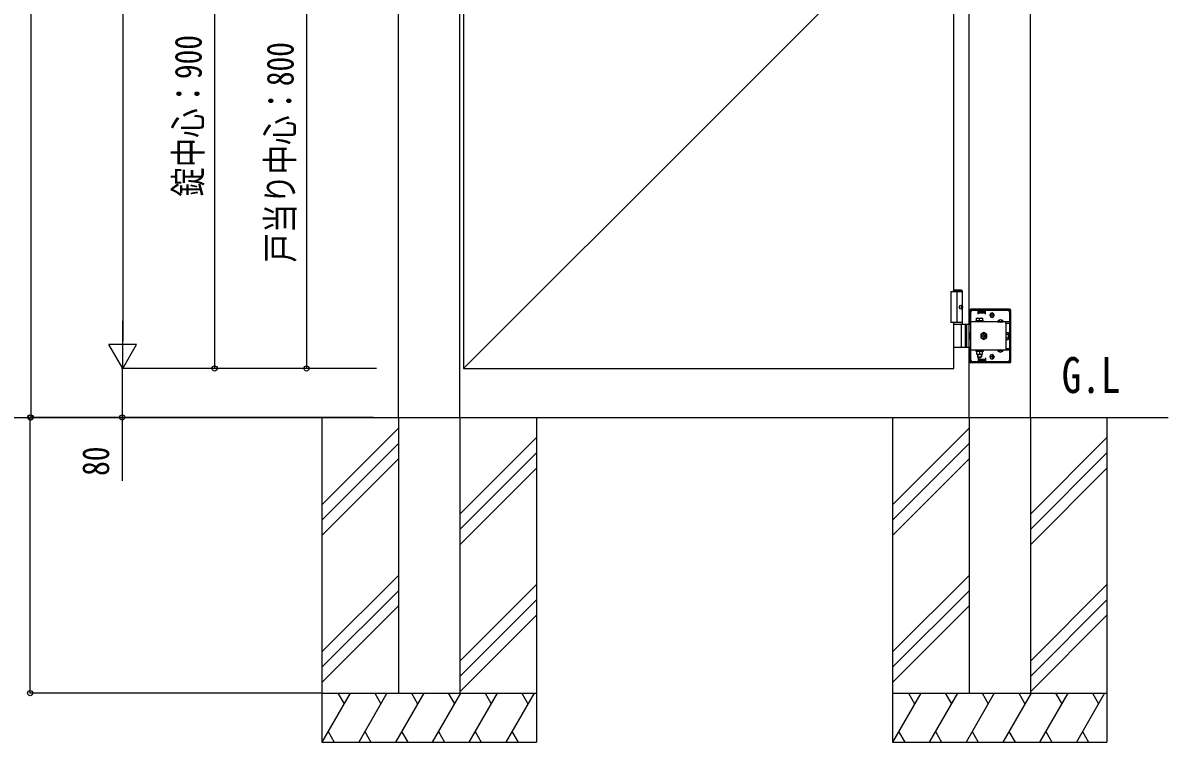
# Model space of a CAD drawing. Units: millimetres, scale not verified. Extents: x -4205 to 4205, y -2970 to 2970.
# Drawn here: x -2118 to -249, y -490 to 684 of the extents above; entities that cross this region are included whole.
import ezdxf
from ezdxf.enums import TextEntityAlignment as Align

# ---------------------------------------------------------------- set-up
doc = ezdxf.new("R2010")
doc.units = ezdxf.units.MM
doc.header["$LTSCALE"] = 12
for name, color, linetype in [('0-2_USER1', 3, 'Continuous'), ('0-4_YKK_A1', 4, 'Continuous'), ('0-5_YKK_D', 6, 'Continuous')]:
    doc.layers.add(name, color=color, linetype=linetype)
doc.styles.add('ＭＳ ゴシック', font='')
doc.styles.get('ＭＳ ゴシック').set_extended_font_data('MS Gothic')

msp = doc.modelspace()

# ---------------------------------------------------------------- linework, layer by layer
at = {"layer": '0-4_YKK_A1'}
for p, q in [((-1504.98, 40.06), (-1504.98, 1736.56)), ((-1404.98, 40.06), (-1404.98, 1736.56)), ((-573.98, 40.06), (-573.98, 1736.56)), ((-473.98, 40.06), (-473.98, 1736.56)), ((-598.98, 245.06), (-598.98, 1595.06)), ((-586.48, 248.06), (-598.98, 248.06)), ((-584.48, 246.06), (-598.98, 246.06)), ((-593.98, 245.06), (-593.98, 195.06)), ((-586.48, 248.06), (-584.48, 246.06)), ((-584.48, 192.06), (-584.48, 246.06)), ((-586.79, 220.48), (-586.2, 220.48)), ((-586.79, 219.64), (-586.2, 219.64)), ((-585.78, 222.16), (-585.18, 222.16)), ((-585.78, 217.96), (-585.18, 217.96)), ((-572.98, 192.06), (-572.98, 215.06)), ((-571.48, 192.06), (-571.48, 215.06)), ((-507.98, 217.06), (-570.98, 217.06)), ((-507.98, 215.56), (-570.98, 215.56)), ((-570.98, 134.06), (-570.98, 212.06)), ((-570.48, 215.56), (-570.48, 217.06)), ((-567.98, 215.06), (-558.98, 215.06)), ((-562.48, 215.56), (-562.48, 217.06)), ((-558.98, 208.56), (-558.98, 215.06)), ((-558.98, 214.06), (-546.98, 214.06)), ((-558.98, 211.06), (-546.98, 211.06)), ((-557.98, 212.56), (-557.98, 215.56)), ((-547.98, 212.56), (-557.98, 212.56)), ((-547.98, 212.56), (-547.98, 215.56)), ((-546.98, 208.56), (-546.98, 215.06)), ((-546.98, 215.06), (-510.98, 215.06)), ((-532.48, 207.06), (-540.48, 207.06)), ((-539.73, 206.81), (-539.73, 207.31)), ((-536.48, 203.06), (-536.48, 211.06)), ((-533.23, 206.81), (-533.23, 207.31)), ((-507.98, 212.06), (-507.98, 193.76)), ((-507.48, 131.06), (-507.48, 215.06)), ((-505.98, 131.06), (-505.98, 215.06)), ((-584.48, 195.06), (-603.98, 195.06)), ((-598.98, 192.06), (-573.98, 192.06)), ((-586.17, 155.56), (-586.17, 190.56)), ((-580.48, 192.06), (-580.48, 154.06)), ((-577.98, 192.06), (-577.98, 154.06)), ((-573.98, 192.06), (-570.98, 192.06)), ((-571.48, 193.76), (-572.98, 193.76)), ((-507.98, 196.26), (-570.98, 196.26)), ((-563.23, 197.86), (-550.73, 197.86)), ((-563.23, 196.26), (-563.23, 197.86)), ((-550.73, 196.26), (-563.23, 196.26)), ((-561.98, 201.86), (-551.98, 201.86)), ((-561.98, 197.86), (-561.98, 201.86)), ((-551.98, 197.86), (-561.98, 197.86)), ((-556.98, 197.86), (-556.98, 201.42)), ((-551.98, 201.86), (-551.98, 197.86)), ((-550.73, 197.86), (-550.73, 196.26)), ((-527.73, 196.77), (-518.23, 196.77)), ((-527.73, 196.77), (-527.73, 196.26)), ((-527.73, 196.26), (-518.23, 196.26)), ((-525.33, 198.76), (-524.13, 196.29)), ((-524.13, 196.29), (-522.98, 195.68)), ((-521.84, 196.29), (-522.98, 195.68)), ((-520.63, 198.76), (-521.84, 196.29)), ((-518.23, 196.77), (-518.23, 196.26)), ((-513.98, 193.76), (-513.98, 196.26)), ((-513.98, 193.76), (-507.98, 193.76)), ((-513.98, 193.76), (-513.98, 152.36)), ((-549.98, 178.83), (-554.98, 175.94)), ((-554.98, 175.94), (-554.98, 170.17)), ((-554.98, 170.17), (-549.98, 167.28)), ((-553.13, 172.46), (-551.89, 172.46)), ((-550.58, 176.21), (-550.58, 174.97)), ((-549.38, 176.21), (-550.58, 176.21)), ((-550.58, 171.15), (-550.58, 169.91)), ((-544.98, 175.94), (-549.98, 178.83)), ((-549.98, 167.28), (-544.98, 170.17)), ((-549.38, 174.97), (-549.38, 176.21)), ((-546.83, 173.66), (-548.07, 173.66)), ((-548.07, 172.46), (-546.83, 172.46)), ((-546.83, 172.46), (-546.83, 173.66)), ((-544.98, 170.17), (-544.98, 175.94)), ((-513.68, 176.96), (-513.98, 176.96)), ((-513.68, 169.16), (-513.98, 169.16)), ((-513.68, 178.83), (-510.13, 178.83)), ((-513.68, 167.28), (-513.68, 178.83)), ((-513.68, 169.16), (-513.68, 176.96)), ((-513.68, 175.94), (-510.13, 175.94)), ((-513.68, 170.17), (-510.13, 170.17)), ((-509.68, 178.06), (-510.13, 178.83)), ((-509.68, 178.06), (-509.68, 168.06)), ((-573.98, 154.06), (-598.98, 154.06)), ((-570.98, 154.06), (-573.98, 154.06)), ((-572.98, 131.06), (-572.98, 154.06)), ((-571.48, 152.36), (-572.98, 152.36)), ((-571.48, 131.06), (-571.48, 154.06)), ((-507.98, 149.86), (-570.98, 149.86)), ((-550.73, 149.86), (-563.23, 149.86)), ((-563.23, 149.86), (-563.23, 148.26)), ((-560.18, 149.86), (-560.18, 148.26)), ((-553.78, 149.86), (-553.78, 148.26)), ((-550.73, 148.26), (-550.73, 149.86)), ((-527.73, 149.86), (-518.23, 149.86)), ((-527.73, 149.35), (-527.73, 149.86)), ((-525.33, 147.36), (-524.13, 149.83)), ((-524.13, 149.83), (-522.98, 150.44)), ((-521.84, 149.83), (-522.98, 150.44)), ((-520.63, 147.36), (-521.84, 149.83)), ((-518.23, 149.35), (-518.23, 149.86)), ((-513.98, 152.36), (-513.98, 149.86)), ((-513.98, 152.36), (-507.98, 152.36)), ((-513.68, 167.28), (-510.13, 167.28)), ((-509.68, 168.06), (-510.13, 167.28)), ((-507.98, 152.36), (-507.98, 134.06)), ((-558.98, 131.06), (-567.98, 131.06)), ((-563.23, 148.26), (-550.73, 148.26)), ((-561.98, 148.26), (-561.98, 143.26)), ((-551.98, 148.26), (-561.98, 148.26)), ((-561.98, 143.26), (-551.98, 143.26)), ((-559.98, 143.26), (-559.98, 138.86)), ((-559.98, 138.86), (-553.98, 138.86)), ((-559.98, 138.86), (-558.98, 137.86)), ((-559.44, 143.26), (-559.44, 138.32)), ((-558.98, 137.86), (-554.98, 137.86)), ((-558.98, 137.56), (-558.98, 131.06)), ((-558.98, 135.06), (-546.98, 135.06)), ((-558.98, 132.06), (-546.98, 132.06)), ((-557.98, 133.56), (-557.98, 130.56)), ((-547.98, 133.56), (-557.98, 133.56)), ((-556.98, 148.26), (-556.98, 143.69)), ((-553.98, 138.86), (-554.98, 137.86)), ((-554.52, 143.26), (-554.52, 138.32)), ((-553.98, 143.26), (-553.98, 138.86)), ((-551.98, 143.26), (-551.98, 148.26)), ((-547.98, 133.56), (-547.98, 130.56)), ((-546.98, 137.56), (-546.98, 131.06)), ((-510.98, 131.06), (-546.98, 131.06)), ((-532.48, 139.06), (-540.48, 139.06)), ((-539.73, 139.31), (-539.73, 138.81)), ((-536.48, 143.06), (-536.48, 135.06)), ((-533.23, 139.31), (-533.23, 138.81)), ((-527.73, 149.35), (-518.23, 149.35)), ((-507.98, 130.56), (-570.98, 130.56)), ((-507.98, 129.06), (-570.98, 129.06)), ((-570.48, 129.06), (-570.48, 130.56)), ((-562.48, 129.06), (-562.48, 130.56)), ((-2380.01, 40.06), (-249.26, 40.06)), ((-1629.98, 40.06), (-1629.98, -489.94)), ((-1504.98, 40.06), (-1504.98, -409.94)), ((-1404.98, 40.06), (-1404.98, -409.94)), ((-1279.98, 40.06), (-1279.98, -489.94)), ((-698.98, 40.06), (-698.98, -489.94)), ((-573.98, 40.06), (-573.98, -409.94)), ((-473.98, 40.06), (-473.98, -409.94)), ((-348.98, 40.06), (-348.98, -489.94)), ((-1504.98, 22.27), (-1629.98, -102.73)), ((-573.98, 22.27), (-698.98, -102.73)), ((-1279.98, 7.27), (-1404.98, -117.73)), ((-348.98, 7.27), (-473.98, -117.73)), ((-1504.98, -2.73), (-1629.98, -127.73)), ((-1279.98, -17.73), (-1404.98, -142.73)), ((-573.98, -2.73), (-698.98, -127.73)), ((-348.98, -17.73), (-473.98, -142.73)), ((-1504.98, -27.73), (-1629.98, -152.73)), ((-573.98, -27.73), (-698.98, -152.73)), ((-1279.98, -42.73), (-1404.98, -167.73)), ((-348.98, -42.73), (-473.98, -167.73)), ((-1504.98, -217.73), (-1629.98, -342.73)), ((-573.98, -217.73), (-698.98, -342.73)), ((-1504.98, -242.73), (-1629.98, -367.73)), ((-1279.98, -232.73), (-1404.98, -357.73)), ((-573.98, -242.73), (-698.98, -367.73)), ((-348.98, -232.73), (-473.98, -357.73)), ((-1279.98, -257.73), (-1404.98, -382.73)), ((-348.98, -257.73), (-473.98, -382.73)), ((-1504.98, -267.73), (-1629.98, -392.73)), ((-573.98, -267.73), (-698.98, -392.73)), ((-1279.98, -282.73), (-1404.98, -407.73)), ((-348.98, -282.73), (-473.98, -407.73)), ((-1629.98, -409.94), (-1279.98, -409.94)), ((-1583.79, -409.94), (-1629.98, -489.94)), ((-1603.79, -409.94), (-1593.79, -427.26)), ((-1523.79, -409.94), (-1569.98, -489.94)), ((-1543.79, -409.94), (-1533.79, -427.26)), ((-1463.79, -409.94), (-1509.98, -489.94)), ((-1504.98, -409.94), (-1404.98, -409.94)), ((-1483.79, -409.94), (-1473.79, -427.26)), ((-1403.79, -409.94), (-1449.98, -489.94)), ((-1423.79, -409.94), (-1413.79, -427.26)), ((-1343.79, -409.94), (-1389.98, -489.94)), ((-1363.79, -409.94), (-1353.79, -427.26)), ((-1283.79, -409.94), (-1329.98, -489.94)), ((-1303.79, -409.94), (-1293.79, -427.26)), ((-698.98, -409.94), (-348.98, -409.94)), ((-652.79, -409.94), (-698.98, -489.94)), ((-672.79, -409.94), (-662.79, -427.26)), ((-592.79, -409.94), (-638.98, -489.94)), ((-612.79, -409.94), (-602.79, -427.26)), ((-532.79, -409.94), (-578.98, -489.94)), ((-573.98, -409.94), (-473.98, -409.94)), ((-552.79, -409.94), (-542.79, -427.26)), ((-472.79, -409.94), (-518.98, -489.94)), ((-492.79, -409.94), (-482.79, -427.26)), ((-412.79, -409.94), (-458.98, -489.94)), ((-432.79, -409.94), (-422.79, -427.26)), ((-352.79, -409.94), (-398.98, -489.94)), ((-372.79, -409.94), (-362.79, -427.26)), ((-1619.98, -472.62), (-1609.98, -489.94)), ((-1559.98, -472.62), (-1549.98, -489.94)), ((-1499.98, -472.62), (-1489.98, -489.94)), ((-1439.98, -472.62), (-1429.98, -489.94)), ((-1379.98, -472.62), (-1369.98, -489.94)), ((-1319.98, -472.62), (-1309.98, -489.94)), ((-688.98, -472.62), (-678.98, -489.94)), ((-628.98, -472.62), (-618.98, -489.94)), ((-568.98, -472.62), (-558.98, -489.94)), ((-508.98, -472.62), (-498.98, -489.94)), ((-448.98, -472.62), (-438.98, -489.94)), ((-388.98, -472.62), (-378.98, -489.94)), ((-1629.98, -489.94), (-1279.98, -489.94)), ((-698.98, -489.94), (-348.98, -489.94))]:
    msp.add_line(p, q, dxfattribs=at)
for points in [[(-598.98, 1720.06), (-1398.98, 1720.06), (-1398.98, 120.06), (-598.98, 120.06), (-598.98, 195.06)], [(-1398.98, 1720.06), (-598.98, 920.06), (-1398.98, 120.06)], [(-584.48, 245.06), (-603.98, 245.06), (-603.98, 195.06)], [(-586.2, 220.48), (-586.09, 220.49), (-585.98, 220.54), (-585.88, 220.62), (-585.79, 220.72), (-585.72, 220.85), (-585.68, 221), (-585.66, 221.15), (-585.66, 221.32)], [(-585.66, 218.8), (-585.66, 218.96), (-585.68, 219.12), (-585.72, 219.26), (-585.79, 219.39), (-585.88, 219.5), (-585.98, 219.57), (-586.09, 219.62), (-586.2, 219.64)], [(-585.07, 221.32), (-585.04, 221.15), (-585, 221), (-584.93, 220.85), (-584.85, 220.72), (-584.75, 220.62), (-584.69, 220.57)], [(-584.69, 219.55), (-584.75, 219.5), (-584.85, 219.39), (-584.93, 219.26), (-585, 219.12), (-585.04, 218.96), (-585.07, 218.8)], [(-570.98, 167.96), (-572.98, 167.96), (-572.98, 178.16), (-570.98, 178.16)], [(-551.89, 173.66), (-553.13, 173.66), (-553.13, 172.46)], [(-550.58, 169.91), (-549.38, 169.91), (-549.38, 171.15)]]:
    msp.add_lwpolyline(points, dxfattribs=at)
for centre, radius, start, end in [((-570.98, 215.06), 2, 90, 180), ((-570.98, 215.06), 0.5, 90, 180), ((-567.98, 212.06), 3, 90, 180), ((-536.48, 207.31), 3.25, 0, 180), ((-536.48, 206.81), 3.25, 180, 0), ((-510.98, 212.06), 3, 0, 90), ((-507.98, 215.06), 2, 0, 90), ((-507.98, 215.06), 0.5, 0, 90), ((-587.67, 190.56), 1.5, 0, 90), ((-559.48, 194.42), 7.43, 70.34714, 109.65286), ((-554.48, 194.42), 7.43, 70.34714, 109.65286), ((-522.98, 193.48), 5.77, 34.65097, 145.34903), ((-549.98, 173.06), 5, 76.88299, 190.15922), ((-549.98, 173.06), 5, 190.15922, 76.88299), ((-549.98, 173.06), 4.3, 83.27178, 183.77043), ((-549.98, 173.06), 4.3, 183.77043, 83.27178), ((-551.89, 174.97), 1.31, 270, 0), ((-551.89, 171.15), 1.31, 0, 90), ((-548.07, 174.97), 1.31, 180, 270), ((-548.07, 171.15), 1.31, 90, 180), ((-512.24, 177.39), 2.56, 325.61575, 34.38425), ((-512.24, 168.73), 2.56, 325.61575, 34.38425), ((-519.23, 173.06), 9.55, 342.41205, 17.58795), ((-587.67, 155.56), 1.5, 270, 0), ((-570.98, 131.06), 2, 180, 270), ((-570.98, 131.06), 0.5, 180, 270), ((-567.98, 134.06), 3, 180, 270), ((-559.48, 150.69), 7.43, 250.34714, 289.65286), ((-554.48, 150.69), 7.43, 250.34714, 289.65286), ((-536.48, 139.31), 3.25, 0, 180), ((-536.48, 138.81), 3.25, 180, 0), ((-522.98, 152.63), 5.77, 214.65097, 325.34903), ((-510.98, 134.06), 3, 270, 0), ((-507.98, 131.06), 0.5, 270, 0), ((-507.98, 131.06), 2, 270, 0)]:
    msp.add_arc(centre, radius, start, end, dxfattribs=at)
msp.add_ellipse((-587.14, 220.06), major_axis=(0, -3.5), ratio=0.707107, dxfattribs=at)
for centre, start_param, end_param in [((-593.15, 220.06), 4.6657054, 4.7590726), ((-591.96, 220.06), 4.8528504, 4.9478932), ((-591.96, 220.06), 4.4768847, 4.5719276), ((-591.37, 220.06), 4.8528504, 4.9478932), ((-591.37, 220.06), 4.4768847, 4.5719276)]:
    msp.add_ellipse(centre, major_axis=(0, 9), ratio=0.707107, start_param=start_param, end_param=end_param, dxfattribs=at)
at = {"layer": '0-5_YKK_D'}
for p, q in [((-2104.98, 1740.06), (-2104.98, 40.06)), ((-1954.98, 1675.06), (-1954.98, 165.06)), ((-1804.98, 1020.06), (-1804.98, 120.06)), ((-1654.98, 920.06), (-1654.98, 120.06)), ((-1954.98, 120.06), (-1954.98, 198)), ((-1954.98, 120.06), (-1977.48, 159.03)), ((-1932.48, 159.03), (-1977.48, 159.03)), ((-1954.98, 120.06), (-1932.48, 159.03)), ((-1546.36, 120.06), (-1956.98, 120.06)), ((-1545.98, 120.06), (-1955.98, 120.06)), ((-1546.36, 120.06), (-1805.98, 120.06)), ((-1540.65, 120.06), (-1655.98, 120.06)), ((-1705.7, 40.06), (-2106.98, 40.06)), ((-2105.98, -409.94), (-2105.98, 40.06)), ((-1545.98, 40.06), (-2105.98, 40.06)), ((-1705.7, 40.06), (-1956.98, 40.06)), ((-1630.98, -409.94), (-2106.98, -409.94))]:
    msp.add_line(p, q, dxfattribs=at)
msp.add_lwpolyline([(-1955.98, 120.06), (-1955.98, 40.06), (-1955.98, -63.34)], dxfattribs=at)
for centre in [(-1804.98, 120.06), (-1654.98, 120.06), (-2105.98, 40.06), (-2104.98, 40.06), (-1955.98, 40.06), (-2105.98, -409.94)]:
    msp.add_circle(centre, 4.25, dxfattribs=at)

# ---------------------------------------------------------------- texts
at = {"layer": '0-2_USER1', "style": 'ＭＳ ゴシック', "width": 0.8}
msp.add_text('G.L', height=58.65, dxfattribs=at).set_placement((-422.83, 62.34), align=Align.BOTTOM_LEFT)
at = {"layer": '0-5_YKK_D', "style": 'ＭＳ ゴシック', "width": 0.8}
for s, p in [('錠中心：900', (-1812.98, 400.46)), ('戸当り中心：800', (-1662.98, 292.86)), ('80', (-1963.98, -55.34))]:
    msp.add_text(s, height=43.99, rotation=90, dxfattribs=at).set_placement(p, align=Align.BOTTOM_LEFT)

doc.saveas('drawing.dxf')
